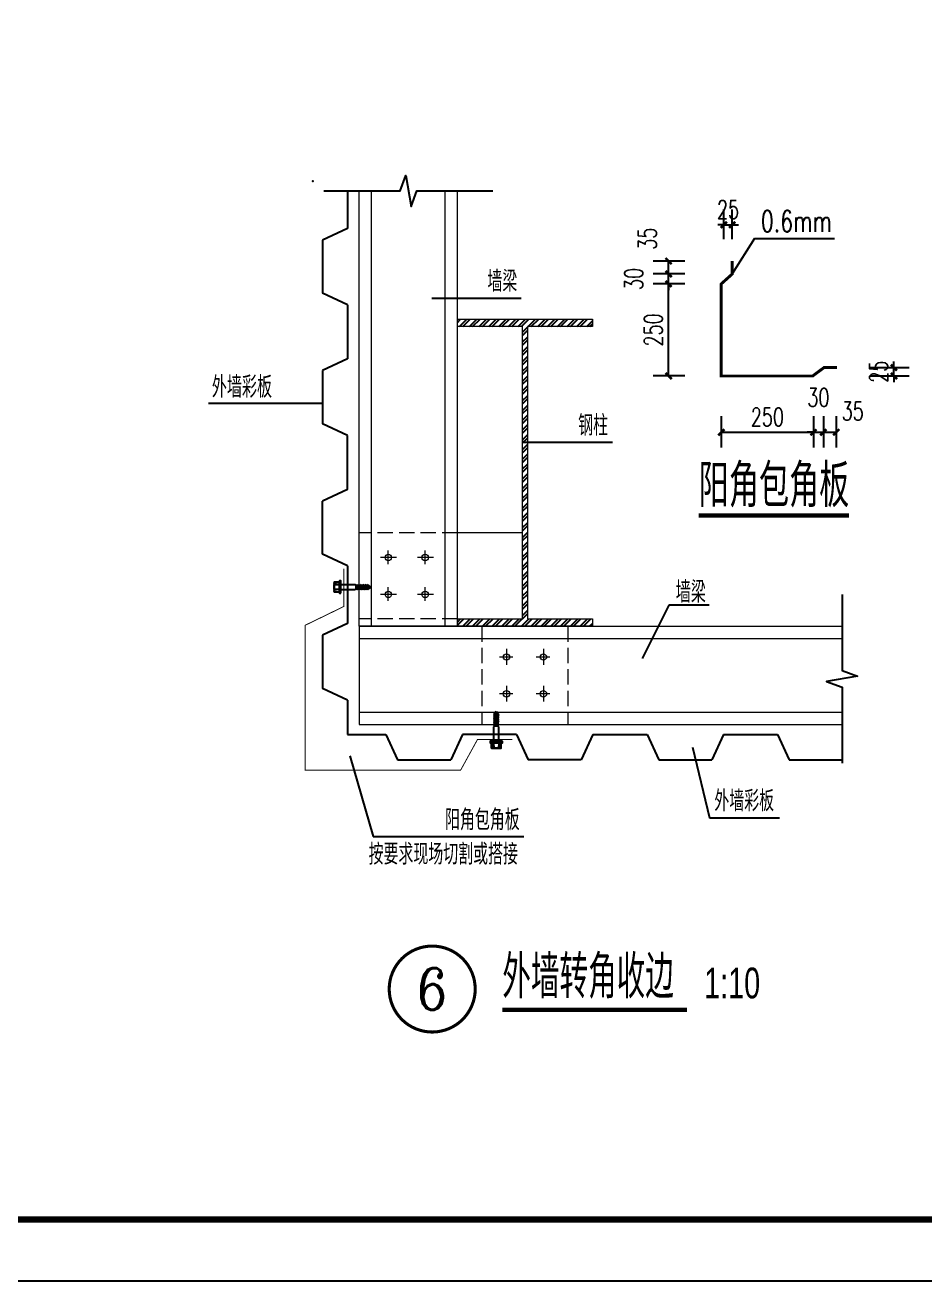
# Model space of a CAD drawing. Extents: x 39560 to 217760, y -140239 to 277665.
# Drawn here: x 73137 to 87784, y -140239 to -119789 of the extents above; entities that cross this region are included whole.
import ezdxf
from ezdxf.enums import TextEntityAlignment as Align

# ---------------------------------------------------------------- set-up
doc = ezdxf.new("R2010")
doc.units = 0
doc.header["$LTSCALE"] = 1000
doc.header["$MEASUREMENT"] = 0
doc.linetypes.add('DASH', pattern=[0.35, 0.25, -0.1])
for name, color, linetype in [('2', 2, 'Continuous'), ('DIM_IDEN', 3, 'Continuous'), ('DIM_LEAD', 3, 'Continuous'), ('DIM_SYMB', 3, 'Continuous'), ('PUB_DIM', 3, 'Continuous'), ('PUB_HATCH', 8, 'Continuous'), ('PUB_TEXT', 7, 'Continuous'), ('PUB_TITLE', 4, 'Continuous'), ('WALL', 11, 'Continuous')]:
    doc.layers.add(name, color=color, linetype=linetype)
doc.layers.add('BOLT', color=62, linetype='Continuous', lineweight=18)
doc.layers.add('檩条', color=200, linetype='Continuous', lineweight=5)
doc.styles.add('_TCH_DIM', font='SIMPLEX', dxfattribs={"bigfont": 'GBCBIG'})
doc.styles.add('_TCH_DIM_T3', font='SIMPLEX', dxfattribs={"width": 0.705882, "bigfont": 'GBCBIG'})
doc.styles.add('_TCH_LABEL', font='COMPLEX', dxfattribs={"bigfont": 'GBCBIG'})
doc.styles.add('HZTXT', font='ROMANS.shx', dxfattribs={"width": 0.6, "bigfont": 'HZTXT.shx'})
doc.styles.get("Standard").update_dxf_attribs({"font": 'gbenor.shx', "bigfont": 'gbcbig.shx'})
doc.styles.add('天和', font='天和字符.shx', dxfattribs={"width": 0.7, "bigfont": '天和汉字.shx'})
doc.dimstyles.new('_TCH_ARCH&&100', dxfattribs={"dimtxt": 297.5, "dimasz": 100, "dimexe": 250, "dimexo": 300, "dimgap": 100, "dimtad": 1, "dimdec": 0, "dimzin": 0, "dimdsep": 46, "dimtxsty": '_TCH_DIM_T3', "dimblk": 'ARCHTICK', "dimcen": 0.09, "dimclrt": 7, "dimazin": 2, "dimtfac": 1, "dimtdec": 0, "dimtix": 1, "dimtmove": 2, "dimatfit": 3, "dimfxl": 1, "dimtolj": 1, "dimtzin": 0, "dimarcsym": 0})

# ---------------------------------------------------------------- blocks, each defined once
blk = doc.blocks.new('A$C6A0F2F39')
at = {"layer": '2'}
for p, q in [((0, 12), (41.9, 12)), ((53.9, 84), (164.6, 84)), ((53.9, 36), (164.6, 36)), ((285.9, 60), (260.6, 84)), ((285.9, 60), (260.6, 36))]:
    blk.add_line(p, q, dxfattribs=at)
at = {"layer": '2', "color": 1}
for p, q in [((170.6, 78), (170.6, 42)), ((176.6, 84), (176.6, 36)), ((182.6, 78), (182.6, 42)), ((188.6, 84), (188.6, 36)), ((194.6, 78), (194.6, 42)), ((200.6, 84), (200.6, 36)), ((206.6, 78), (206.6, 42)), ((212.6, 84), (212.6, 36)), ((218.6, 78), (218.6, 42)), ((224.6, 84), (224.6, 36)), ((230.6, 78), (230.6, 42)), ((236.6, 84), (236.6, 36)), ((242.6, 78), (242.6, 42)), ((248.6, 84), (248.6, 36)), ((254.6, 78), (254.6, 42)), ((260.6, 84), (260.6, 36)), ((285.9, 60), (260.6, 74.9)), ((285.9, 60), (260.6, 66.4)), ((285.9, 60), (260.6, 53.6)), ((285.9, 60), (260.6, 45.1))]:
    blk.add_line(p, q, dxfattribs=at)
at = {"layer": '2'}
for points in [[(41.9, 108), (41.9, 12), (0, 12), (0, 108)], [(53.9, 120), (53.9, 0), (41.9, 0), (41.9, 120)], [(0, 84), (0, 36), (41.9, 36), (41.9, 84)]]:
    blk.add_lwpolyline(points, close=True, dxfattribs=at)
for points in [[(164.6, 84), (170.6, 78), (176.6, 84)], [(164.6, 36), (170.6, 42), (176.6, 36)], [(176.6, 84), (182.6, 78), (188.6, 84)], [(176.6, 36), (182.6, 42), (188.6, 36)], [(188.6, 84), (194.6, 78), (200.6, 84)], [(188.6, 36), (194.6, 42), (200.6, 36)], [(200.6, 84), (206.6, 78), (212.6, 84)], [(200.6, 36), (206.6, 42), (212.6, 36)], [(212.6, 84), (218.6, 78), (224.6, 84)], [(212.6, 36), (218.6, 42), (224.6, 36)], [(224.6, 84), (230.6, 78), (236.6, 84)], [(224.6, 36), (230.6, 42), (236.6, 36)], [(236.6, 84), (242.6, 78), (248.6, 84)], [(236.6, 36), (242.6, 42), (248.6, 36)], [(248.6, 84), (254.6, 78), (260.6, 84)], [(248.6, 36), (254.6, 42), (260.6, 36)]]:
    blk.add_lwpolyline(points, dxfattribs=at)
for centre, start, end in [((18, 102), 180, 270), ((18, 18), 90, 180)]:
    blk.add_arc(centre, 18, start, end, dxfattribs=at)
blk = doc.blocks.new('_ArchTick')
at = {"color": 0, "linetype": 'ByBlock', "const_width": 0.4}
blk.add_lwpolyline([(-0.5, -0.5), (0.5, 0.5)], dxfattribs=at)
blk = doc.blocks.new('*D54')
at = {"layer": 'Defpoints', "color": 0, "transparency": 16777216}
for p in [(86597, -125366), (86597, -125503), (87280, -125366)]:
    blk.add_point(p, dxfattribs=at)
at = {"layer": 'PUB_DIM', "color": 0, "lineweight": -2, "transparency": 16777216}
for p, q in [((87280, -125366), (87280, -125266)), ((86897, -125366), (87530, -125366)), ((86897, -125503), (87530, -125503)), ((87280, -125503), (87280, -125366)), ((87280, -125503), (87280, -125603))]:
    blk.add_line(p, q, dxfattribs=at)
at = {"layer": 'PUB_DIM', "color": 0, "lineweight": -2, "transparency": 16777216, "xscale": 100, "yscale": 100, "zscale": 100}
for p, rotation in [((87280, -125366), 270), ((87280, -125503), 90)]:
    blk.add_blockref('_ArchTick', p, dxfattribs=dict(at, rotation=rotation))
at = {"layer": 'PUB_DIM', "color": 7, "transparency": 16777216, "insert": (87031, -125434), "char_height": 297.5, "attachment_point": 5, "rotation": 90, "style": '_TCH_DIM_T3'}
blk.add_mtext('\\A1;25', dxfattribs=at)
blk = doc.blocks.new('*D55')
at = {"layer": 'Defpoints', "color": 0, "transparency": 16777216}
for p in [(84470, -125856), (85970, -125856), (85970, -126420)]:
    blk.add_point(p, dxfattribs=at)
at = {"layer": 'PUB_DIM', "color": 0, "lineweight": -2, "transparency": 16777216}
for p, q in [((84470, -126156), (84470, -126670)), ((85970, -126156), (85970, -126670)), ((84470, -126420), (85970, -126420))]:
    blk.add_line(p, q, dxfattribs=at)
at = {"layer": 'PUB_DIM', "color": 0, "lineweight": -2, "transparency": 16777216, "xscale": 100, "yscale": 100, "zscale": 100, "rotation": 180}
blk.add_blockref('_ArchTick', (84470, -126420), dxfattribs=at)
at = {"layer": 'PUB_DIM', "color": 0, "lineweight": -2, "transparency": 16777216, "xscale": 100, "yscale": 100, "zscale": 100}
blk.add_blockref('_ArchTick', (85970, -126420), dxfattribs=at)
at = {"layer": 'PUB_DIM', "color": 7, "transparency": 16777216, "insert": (85220, -126171), "char_height": 297.5, "attachment_point": 5, "style": '_TCH_DIM_T3'}
blk.add_mtext('\\A1;250', dxfattribs=at)
blk = doc.blocks.new('*D56')
at = {"layer": 'Defpoints', "color": 0, "transparency": 16777216}
for p in [(85970, -125856), (86131, -125856), (86131, -126420)]:
    blk.add_point(p, dxfattribs=at)
at = {"layer": 'PUB_DIM', "color": 0, "lineweight": -2, "transparency": 16777216}
for p, q in [((85970, -126156), (85970, -126670)), ((86131, -126156), (86131, -126670)), ((85970, -126420), (85870, -126420)), ((85970, -126420), (86131, -126420)), ((86131, -126420), (86231, -126420))]:
    blk.add_line(p, q, dxfattribs=at)
at = {"layer": 'PUB_DIM', "color": 0, "lineweight": -2, "transparency": 16777216, "xscale": 100, "yscale": 100, "zscale": 100}
blk.add_blockref('_ArchTick', (85970, -126420), dxfattribs=at)
at = {"layer": 'PUB_DIM', "color": 0, "lineweight": -2, "transparency": 16777216, "xscale": 100, "yscale": 100, "zscale": 100, "rotation": 180}
blk.add_blockref('_ArchTick', (86131, -126420), dxfattribs=at)
at = {"layer": 'PUB_DIM', "color": 7, "transparency": 16777216, "insert": (86050, -125852), "char_height": 297.5, "attachment_point": 5, "style": '_TCH_DIM_T3'}
blk.add_mtext('\\A1;30', dxfattribs=at)
blk = doc.blocks.new('*D57')
at = {"layer": 'Defpoints', "color": 0, "transparency": 16777216}
for p in [(86131, -125856), (86340, -125856), (86340, -126420)]:
    blk.add_point(p, dxfattribs=at)
at = {"layer": 'PUB_DIM', "color": 0, "lineweight": -2, "transparency": 16777216}
for p, q in [((86131, -126156), (86131, -126670)), ((86340, -126156), (86340, -126670)), ((86131, -126420), (86340, -126420))]:
    blk.add_line(p, q, dxfattribs=at)
at = {"layer": 'PUB_DIM', "color": 0, "lineweight": -2, "transparency": 16777216, "xscale": 100, "yscale": 100, "zscale": 100, "rotation": 180}
blk.add_blockref('_ArchTick', (86131, -126420), dxfattribs=at)
at = {"layer": 'PUB_DIM', "color": 0, "lineweight": -2, "transparency": 16777216, "xscale": 100, "yscale": 100, "zscale": 100}
blk.add_blockref('_ArchTick', (86340, -126420), dxfattribs=at)
at = {"layer": 'PUB_DIM', "color": 7, "transparency": 16777216, "insert": (86610, -126075), "char_height": 297.5, "attachment_point": 5, "style": '_TCH_DIM_T3'}
blk.add_mtext('\\A1;35', dxfattribs=at)
blk = doc.blocks.new('*D58')
at = {"layer": 'Defpoints', "color": 0, "transparency": 16777216}
for p in [(84648, -123041), (84511, -123576), (84648, -123576)]:
    blk.add_point(p, dxfattribs=at)
at = {"layer": 'PUB_DIM', "color": 0, "lineweight": -2, "transparency": 16777216}
for p, q in [((84511, -123276), (84511, -122791)), ((84648, -123276), (84648, -122791)), ((84511, -123041), (84411, -123041)), ((84511, -123041), (84648, -123041)), ((84648, -123041), (84748, -123041))]:
    blk.add_line(p, q, dxfattribs=at)
at = {"layer": 'PUB_DIM', "color": 0, "lineweight": -2, "transparency": 16777216, "xscale": 100, "yscale": 100, "zscale": 100}
blk.add_blockref('_ArchTick', (84511, -123041), dxfattribs=at)
at = {"layer": 'PUB_DIM', "color": 0, "lineweight": -2, "transparency": 16777216, "xscale": 100, "yscale": 100, "zscale": 100, "rotation": 180}
blk.add_blockref('_ArchTick', (84648, -123041), dxfattribs=at)
at = {"layer": 'PUB_DIM', "color": 7, "transparency": 16777216, "insert": (84579, -122793), "char_height": 297.5, "attachment_point": 5, "style": '_TCH_DIM_T3'}
blk.add_mtext('\\A1;25', dxfattribs=at)
blk = doc.blocks.new('*D59')
at = {"layer": 'Defpoints', "color": 0, "transparency": 16777216}
for p in [(83612, -124003), (84176, -124003), (84176, -125503)]:
    blk.add_point(p, dxfattribs=at)
at = {"layer": 'PUB_DIM', "color": 0, "lineweight": -2, "transparency": 16777216}
for p, q in [((83876, -124003), (83362, -124003)), ((83612, -125503), (83612, -124003)), ((83876, -125503), (83362, -125503))]:
    blk.add_line(p, q, dxfattribs=at)
at = {"layer": 'PUB_DIM', "color": 0, "lineweight": -2, "transparency": 16777216, "xscale": 100, "yscale": 100, "zscale": 100}
for p, rotation in [((83612, -124003), 90), ((83612, -125503), 270)]:
    blk.add_blockref('_ArchTick', p, dxfattribs=dict(at, rotation=rotation))
at = {"layer": 'PUB_DIM', "color": 7, "transparency": 16777216, "insert": (83363, -124753), "char_height": 297.5, "attachment_point": 5, "rotation": 90, "style": '_TCH_DIM_T3'}
blk.add_mtext('\\A1;250', dxfattribs=at)
blk = doc.blocks.new('*D60')
at = {"layer": 'Defpoints', "color": 0, "transparency": 16777216}
for p in [(83612, -123842), (84176, -123842), (84176, -124003)]:
    blk.add_point(p, dxfattribs=at)
at = {"layer": 'PUB_DIM', "color": 0, "lineweight": -2, "transparency": 16777216}
for p, q in [((83876, -123842), (83362, -123842)), ((83612, -123842), (83612, -123742)), ((83612, -124003), (83612, -123842)), ((83876, -124003), (83362, -124003)), ((83612, -124003), (83612, -124103))]:
    blk.add_line(p, q, dxfattribs=at)
at = {"layer": 'PUB_DIM', "color": 0, "lineweight": -2, "transparency": 16777216, "xscale": 100, "yscale": 100, "zscale": 100}
for p, rotation in [((83612, -123842), 270), ((83612, -124003), 90)]:
    blk.add_blockref('_ArchTick', p, dxfattribs=dict(at, rotation=rotation))
at = {"layer": 'PUB_DIM', "color": 7, "transparency": 16777216, "insert": (83045, -123923), "char_height": 297.5, "attachment_point": 5, "rotation": 90, "style": '_TCH_DIM_T3'}
blk.add_mtext('\\A1;30', dxfattribs=at)
blk = doc.blocks.new('*D61')
at = {"layer": 'Defpoints', "color": 0, "transparency": 16777216}
for p in [(83612, -123633), (84176, -123633), (84176, -123842)]:
    blk.add_point(p, dxfattribs=at)
at = {"layer": 'PUB_DIM', "color": 0, "lineweight": -2, "transparency": 16777216}
for p, q in [((83876, -123633), (83362, -123633)), ((83612, -123842), (83612, -123633)), ((83876, -123842), (83362, -123842))]:
    blk.add_line(p, q, dxfattribs=at)
at = {"layer": 'PUB_DIM', "color": 0, "lineweight": -2, "transparency": 16777216, "xscale": 100, "yscale": 100, "zscale": 100}
for p, rotation in [((83612, -123633), 90), ((83612, -123842), 270)]:
    blk.add_blockref('_ArchTick', p, dxfattribs=dict(at, rotation=rotation))
at = {"layer": 'PUB_DIM', "color": 7, "transparency": 16777216, "insert": (83267, -123268), "char_height": 297.5, "attachment_point": 5, "rotation": 90, "style": '_TCH_DIM_T3'}
blk.add_mtext('\\A1;35', dxfattribs=at)

msp = doc.modelspace()

# ---------------------------------------------------------------- hatches: boundary and pattern name
at = {"layer": 'PUB_HATCH'}
h = msp.add_hatch(dxfattribs=at)
h.set_pattern_fill('ANSI32', color=256, scale=300, style=0)
h.set_pattern_definition([(45, (-213819.27, -359862.2), (-79.549513, 79.549513), []), (45, (-213766.24, -359862.2), (-79.549513, 79.549513), [])])
h.paths.add_polyline_path([(82373.181, -124579.613), (80173.181, -124579.613), (80173.181, -124699.613), (81233.181, -124699.613), (81233.181, -129459.613), (80173.181, -129459.613), (80173.181, -129579.613), (82373.181, -129579.613), (82373.181, -129459.613), (81313.181, -129459.613), (81313.181, -124699.613), (82373.181, -124699.613)])

# ---------------------------------------------------------------- linework, layer by layer
for p, q in [((78386.007, -122489.886, 53780), (78386.007, -123099.542, 53780)), ((78386.007, -123099.542, 53780), (77975.919, -123290.127, 53780)), ((77975.919, -123290.127, 53780), (77975.919, -124155.087, 53780)), ((78386.007, -124345.671, 53780), (77975.919, -124155.087, 53780)), ((78386.007, -124345.671, 53780), (78386.007, -125225.291, 53780)), ((78386.007, -125225.291, 53780), (77975.919, -125415.876, 53780)), ((77975.919, -125415.876, 53780), (77975.919, -126280.836, 53780)), ((78386.007, -126471.421, 53780), (77975.919, -126280.836, 53780)), ((78386.007, -127351.041, 53780), (78386.007, -126471.421, 53780)), ((78386.007, -127351.041, 53780), (77975.919, -127541.625, 53780)), ((77975.919, -128406.585, 53780), (77975.919, -127541.625, 53780)), ((78386.007, -128597.17, 53780), (77975.919, -128406.585, 53780)), ((78386.007, -128597.17, 53780), (78386.007, -129534.331, 53780)), ((78386.007, -129534.331, 53780), (77975.919, -129724.916, 53780)), ((77975.919, -129724.916, 53780), (77975.919, -130589.876, 53780)), ((78386.007, -130780.461, 53780), (77975.919, -130589.876, 53780)), ((78386.007, -130780.461, 53780), (78386.007, -131343.069, 53780)), ((78386.007, -131343.069, 53780), (79009.211, -131343.069, 53780)), ((79009.211, -131343.069, 53780), (79199.796, -131753.157, 53780)), ((80255.34, -131343.069, 53780), (80064.755, -131753.157, 53780)), ((81134.96, -131343.069, 53780), (80255.34, -131343.069, 53780)), ((81134.96, -131343.069, 53780), (81325.545, -131753.157, 53780)), ((82381.089, -131343.069, 53780), (82190.505, -131753.157, 53780)), ((82381.089, -131343.069, 53780), (83260.709, -131343.069, 53780)), ((83260.709, -131343.069, 53780), (83451.294, -131753.157, 53780)), ((84506.839, -131343.069, 53780), (84316.254, -131753.157, 53780)), ((84506.839, -131343.069, 53780), (85386.459, -131343.069, 53780)), ((85386.459, -131343.069, 53780), (85577.043, -131753.157, 53780)), ((79199.796, -131753.157, 53780), (80064.755, -131753.157, 53780)), ((82190.505, -131753.157, 53780), (81325.545, -131753.157, 53780)), ((83451.294, -131753.157, 53780), (84316.254, -131753.157, 53780)), ((85577.043, -131753.157, 53780), (86436.839, -131753.157, 53780))]:
    msp.add_line(p, q)
at = {"color": 3}
for p, q in [((85007.691, -123264.678, 53780), (84648.03, -123841.97, 53780)), ((85007.691, -123264.678, 53780), (86312.798, -123264.678, 53780)), ((76121.845, -125947.793, 53780), (77975.919, -125947.793, 53780)), ((83613.747, -129236.022, 53780), (83179.529, -130101.237, 53780)), ((84271.213, -129236.022, 53780), (83613.747, -129236.022, 53780))]:
    msp.add_line(p, q, dxfattribs=at)
at = {"const_width": 48.002, "elevation": 53780}
msp.add_lwpolyline([(84648.03, -123632.83), (84648.03, -123841.97), (84468.767, -124003.306), (84468.767, -125503.135), (85956.645, -125503.135), (86141.883, -125365.701), (86351.023, -125365.701)], dxfattribs=at)
at = {"color": 2, "linetype": 'ByBlock', "const_width": 15, "elevation": 53780}
msp.add_lwpolyline([(78323.023, -128641.969), (78323.023, -129257.648), (77695.571, -129562.721), (77695.571, -131920.097), (80227.456, -131920.097), (80501.755, -131420.857), (81068.204, -131420.857)], dxfattribs=at)
at = {"layer": 'BOLT'}
for p, q in [((79048.99, -128564.892, 53780), (79048.99, -128342.881, 53780)), ((79648.99, -128564.892, 53780), (79648.99, -128342.881, 53780)), ((79182.504, -128459.613, 53780), (78922.761, -128459.613, 53780)), ((79782.504, -128459.613, 53780), (79522.761, -128459.613, 53780)), ((79048.99, -129164.892, 53780), (79048.99, -128942.881, 53780)), ((79648.99, -129164.892, 53780), (79648.99, -128942.881, 53780)), ((79182.504, -129059.613, 53780), (78922.761, -129059.613, 53780)), ((79782.504, -129059.613, 53780), (79522.761, -129059.613, 53780)), ((80973.181, -129946.1, 53780), (80973.181, -130205.843, 53780)), ((81573.181, -129946.1, 53780), (81573.181, -130205.843, 53780)), ((81078.46, -130079.613, 53780), (80856.448, -130079.613, 53780)), ((81678.46, -130079.613, 53780), (81456.448, -130079.613, 53780)), ((80973.181, -130546.1, 53780), (80973.181, -130805.843, 53780)), ((81573.181, -130546.1, 53780), (81573.181, -130805.843, 53780)), ((81078.46, -130679.613, 53780), (80856.448, -130679.613, 53780)), ((81678.46, -130679.613, 53780), (81456.448, -130679.613, 53780))]:
    msp.add_line(p, q, dxfattribs=at)
for centre in [(79048.99, -128459.613, 53780), (79648.99, -128459.613, 53780), (79048.99, -129059.613, 53780), (79648.99, -129059.613, 53780), (80973.181, -130079.613, 53780), (81573.181, -130079.613, 53780), (80973.181, -130679.613, 53780), (81573.181, -130679.613, 53780)]:
    msp.add_circle(centre, 52.5, dxfattribs=at)
at = {"layer": 'DIM_IDEN', "const_width": 50, "elevation": 26890}
msp.add_lwpolyline([(80463.555, -135486.661, 1), (79063.555, -135486.661, 1)], format="xyb", close=True, dxfattribs=at)
at = {"layer": 'DIM_LEAD'}
for p, q in [((79756.59, -124234.598, 26890), (80686.837, -124234.598, 26890)), ((80686.837, -124234.598, 26890), (81214.426, -124234.598, 26890)), ((81241.472, -126581.658, 26890), (82171.719, -126581.658, 26890)), ((82171.719, -126581.658, 26890), (82699.308, -126581.658, 26890)), ((78421.262, -131687.572, 26890), (78802.231, -133004.81, 26890)), ((84002.911, -131547.004, 26890), (84279.973, -132696.504, 26890)), ((84279.973, -132696.504, 26890), (85418.319, -132696.504, 26890)), ((78802.231, -133004.81, 26890), (81253.409, -133004.81, 26890))]:
    msp.add_line(p, q, dxfattribs=at)
at = {"layer": 'DIM_SYMB', "linetype": 'ByBlock', "elevation": 53780}
for points in [[(78000.684, -122489.886), (79241.423, -122489.886), (79333.144, -122237.886), (79422.013, -122741.886), (79511.423, -122489.886), (80752.163, -122489.886)], [(86436.839, -129059.224), (86436.839, -130299.964), (86688.839, -130391.685), (86184.839, -130480.553), (86436.839, -130569.964), (86436.839, -131810.704)]]:
    msp.add_lwpolyline(points, dxfattribs=at)
at = {"layer": 'DIM_SYMB', "linetype": 'ByBlock', "const_width": 70, "elevation": 53780}
msp.add_lwpolyline([(84102.612, -127775.238), (86550.766, -127775.238)], dxfattribs=at)
at = {"layer": 'DIM_SYMB', "const_width": 70, "elevation": 26890}
msp.add_lwpolyline([(80904.725, -135824.609), (83911.418, -135824.609)], dxfattribs=at)
at = {"layer": 'PUB_HATCH'}
msp.add_point((77818.114, -122331.222, 53780), dxfattribs=at)
at = {"layer": 'PUB_TITLE'}
msp.add_lwpolyline([(39559.763, -140239.081), (98959.763, -140239.081), (98959.763, -98239.081), (39559.763, -98239.081)], close=True, dxfattribs=at)
at = {"layer": 'PUB_TITLE', "const_width": 100}
msp.add_lwpolyline([(40559.763, -139239.081), (97959.763, -139239.081), (97959.763, -99239.081), (40559.763, -99239.081)], close=True, dxfattribs=at)
at = {"layer": 'WALL'}
for p, q in [((84648.03, -123841.97, 53780), (84648.03, -123632.83, 53780)), ((84468.767, -124003.306, 53780), (84648.03, -123841.97, 53780)), ((84468.767, -125503.135, 53780), (84468.767, -124003.306, 53780)), ((85956.645, -125503.135, 53780), (84468.767, -125503.135, 53780)), ((86141.883, -125365.701, 53780), (85956.645, -125503.135, 53780)), ((86351.023, -125365.701, 53780), (86141.883, -125365.701, 53780))]:
    msp.add_line(p, q, dxfattribs=at)
at = {"layer": '檩条'}
for p, q in [((78573.181, -129579.613, 53780), (78573.181, -122489.886, 53780)), ((78773.181, -129579.613, 53780), (78773.181, -122489.886, 53780)), ((79973.181, -129579.613, 53780), (79973.181, -122489.886, 53780)), ((80173.181, -129459.613, 53780), (80173.181, -122489.886, 53780)), ((81233.181, -128059.613, 53780), (80173.181, -128059.613, 53780)), ((78573.181, -129579.613, 53780), (78573.181, -131179.613, 53780)), ((78573.181, -129579.613, 53780), (86436.839, -129579.613, 53780)), ((80173.181, -129579.613, 53780), (78573.181, -129579.613, 53780)), ((78573.181, -129779.613, 53780), (86436.839, -129779.613, 53780)), ((78573.181, -130979.613, 53780), (86436.839, -130979.613, 53780)), ((78573.181, -131179.613, 53780), (86436.839, -131179.613, 53780))]:
    msp.add_line(p, q, dxfattribs=at)
at = {"layer": '檩条', "linetype": 'DASH'}
for p, q in [((80173.181, -128059.613, 53780), (78573.181, -128059.613, 53780)), ((80173.181, -129459.613, 53780), (78573.181, -129459.613, 53780)), ((80573.181, -129579.613, 53780), (80573.181, -131179.613, 53780)), ((81973.181, -129579.613, 53780), (81973.181, -131179.613, 53780))]:
    msp.add_line(p, q, dxfattribs=at)
at = {"layer": '檩条', "elevation": 53780}
msp.add_lwpolyline([(81233.181, -129459.613), (81233.181, -124699.613), (80173.181, -124699.613), (80173.181, -124579.613), (82373.181, -124579.613), (82373.181, -124699.613), (81313.181, -124699.613), (81313.181, -129459.613), (82373.181, -129459.613), (82373.181, -129579.613), (80173.181, -129579.613), (80173.181, -129459.613)], close=True, dxfattribs=at)

# ---------------------------------------------------------------- block references
at = {"yscale": 1.666700000059791, "zscale": 0.7999999999992724}
for p, xscale, rotation in [((78165.111, -128840.215, 53780), -2.098500000080094, 180), ((80706.663, -131564.368, 53780), -2.098499999963678, 270)]:
    msp.add_blockref('A$C6A0F2F39', p, dxfattribs=dict(at, xscale=xscale, rotation=rotation))

# ---------------------------------------------------------------- texts
at = {"layer": 'PUB_TEXT', "width": 0.7}
for s, height, style, p in [('0.6mm', 350, 'HZTXT', (85114.208, -123157.227, 53780)), ('外墙彩板', 350, 'HZTXT', (76176.564, -125857.644, 53780)), ('阳角包角板', 700, 'HZTXT', (84102.612, -127639.449, 53780)), ('墙梁', 350, 'HZTXT', (83728.274, -129196.325, 53780)), ('外墙转角收边', 700, '天和', (80904.725, -135638.285, 53780)), ('1:10', 500, '天和', (84191.418, -135638.285, 53780))]:
    msp.add_text(s, height=height, dxfattribs=dict(at, style=style)).set_placement(p)
at = {"layer": 'PUB_TEXT'}
for s, p in [('墙梁', (80662.618, -124129.598, 26890)), ('钢柱', (82140.053, -126476.658, 26890))]:
    msp.add_text(s, height=337.5887, dxfattribs=at).set_placement(p)
at = {"layer": 'PUB_TEXT', "style": '_TCH_DIM'}
for s, p in [('外墙彩板', (84356.404, -132591.504, 26890)), ('阳角包角板', (79971.814, -132899.81, 26890)), ('按要求现场切割或搭接', (78728.197, -133459.81, 26890))]:
    msp.add_text(s, height=337.5887, dxfattribs=at).set_placement(p)
at = {"layer": 'PUB_TEXT', "style": '_TCH_LABEL', "width": 1.097143}
msp.add_text('6', height=677.996, dxfattribs=at).set_placement((79515.602, -135825.659, 26890), (80011.508, -135825.659, 26890), align=Align.FIT)

# ---------------------------------------------------------------- dimensions: what is measured, and where the dimension line sits
at = {"layer": 'PUB_DIM'}
for p1, p2, distance, text, picture, middle in [((84510.595, -123575.55, 26890), (84648.03, -123575.55, 26890), 534.135, '25', '*D58', (84579.312, -122792.665, 26890)), ((84175.614, -125503.135, 26890), (84175.614, -124003.306, 26890), 563.444, '250', '*D59', (83363.42, -124753.221, 26890)), ((86597.05, -125503.135, 26890), (86597.05, -125365.701, 26890), -683.117, '25', '*D54', (87031.418, -125434.418, 26890)), ((84469.767, -125856.131, 26890), (85969.596, -125856.131, 26890), -563.444, '250', '*D55', (85219.682, -126170.826, 26890))]:
    dim = msp.add_aligned_dim(p1=p1, p2=p2, distance=distance, text=text, dimstyle='_TCH_ARCH&&100', dxfattribs=at)
    dim.commit()
    dim.dimension.update_dxf_attribs({"geometry": picture, "text_midpoint": middle})
for base, p1, p2, angle, text, picture, middle in [((83612.17, -123632.83, 26890), (84175.614, -123841.97, 26890), (84175.614, -123632.83, 26890), 90, '35', '*D61', (83267.17, -123267.83, 26890)), ((83612.17, -123841.97, 26890), (84175.614, -124003.306, 26890), (84175.614, -123841.97, 26890), 90, '30', '*D60', (83044.67, -123922.638, 26890)), ((86130.932, -126419.576, 26890), (85969.596, -125856.131, 26890), (86130.932, -125856.131, 26890), 0, '30', '*D56', (86050.264, -125852.076, 26890)), ((86340.072, -126419.576, 26890), (86130.932, -125856.131, 26890), (86340.072, -125856.131, 26890), 0, '35', '*D57', (86610.072, -126074.576, 26890))]:
    dim = msp.add_linear_dim(base=base, p1=p1, p2=p2, angle=angle, text=text, dimstyle='_TCH_ARCH&&100', dxfattribs=at)
    dim.commit()
    dim.dimension.update_dxf_attribs({"geometry": picture, "text_midpoint": middle, "dimtype": 129})

doc.saveas('drawing.dxf')
